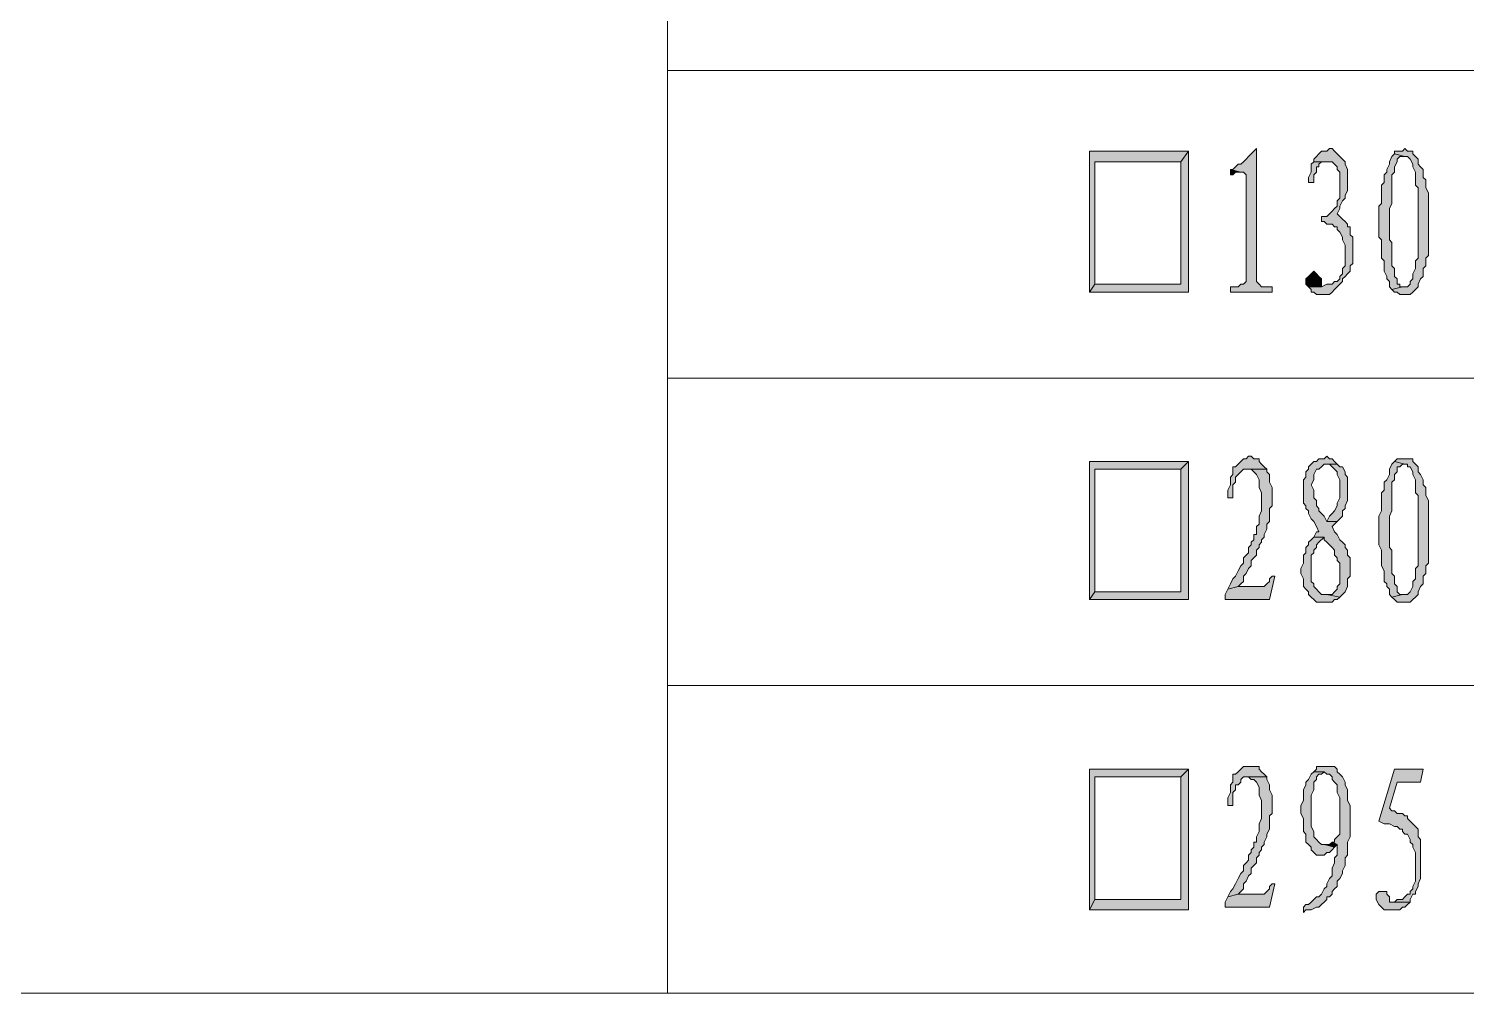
# Model space of a CAD drawing. Header units: millimetres. Extents: x 24 to 410, y 10 to 282.
# Drawn here: x 298.07 to 321.42, y 89.53 to 105.2 of the extents above; entities that cross this region are included whole.
import ezdxf

# ---------------------------------------------------------------- set-up
doc = ezdxf.new("R2010")
doc.units = ezdxf.units.MM

msp = doc.modelspace()

# ---------------------------------------------------------------- hatches: boundary and pattern name
h = msp.add_hatch(color=7)
h.dxf.hatch_style = 2
h.paths.add_polyline_path([(316.907333, 103.208667), (315.298667, 103.208667), (315.298667, 100.922667), (315.383333, 101.049667), (315.383333, 103.039333), (316.780333, 103.039333)])
h = msp.add_hatch(color=7)
h.dxf.hatch_style = 2
h.paths.add_polyline_path([(316.907333, 103.208667), (316.780333, 103.039333), (316.780333, 101.049667), (315.383333, 101.049667), (315.298667, 100.922667), (316.907333, 100.922667)])
h = msp.add_hatch(color=7)
h.dxf.hatch_style = 2
h.paths.add_polyline_path([(318.008, 103.251), (317.965667, 103.208667), (317.923333, 103.166333), (317.881, 103.124), (317.838667, 103.081667), (317.796333, 103.039333), (317.754, 102.997), (317.711667, 102.997), (317.669333, 102.954667), (317.627, 102.912333), (317.584667, 102.912333), (317.754, 102.87), (317.796333, 102.87), (317.838667, 102.827667), (317.838667, 101.092), (317.796333, 101.049667), (317.754, 101.049667), (317.711667, 101.007333), (317.584667, 101.007333), (317.584667, 100.922667), (318.262, 100.922667), (318.262, 101.007333), (318.092667, 101.007333), (318.050333, 101.049667), (318.008, 101.092)])
h = msp.add_hatch(color=7)
h.dxf.hatch_style = 2
h.paths.add_polyline_path([(319.193333, 103.251), (319.151, 103.208667), (319.066333, 103.208667), (319.024, 103.166333), (318.981667, 103.124), (318.939333, 103.081667), (318.939333, 103.039333), (319.151, 103.039333), (319.235667, 103.039333), (319.278, 102.997), (319.320333, 102.954667), (319.320333, 102.912333), (319.362667, 102.87), (319.362667, 102.446667), (319.320333, 102.404333), (319.320333, 102.319667), (319.278, 102.277333), (319.235667, 102.235), (319.193333, 102.192667), (319.151, 102.150333), (319.066333, 102.150333), (319.066333, 102.065667), (319.108667, 102.065667), (319.151, 102.023333), (319.235667, 102.023333), (319.278, 101.981), (319.320333, 101.981), (319.320333, 101.938667), (319.362667, 101.896333), (319.405, 101.811667), (319.405, 101.769333), (319.447333, 101.684667), (319.447333, 101.346), (319.405, 101.303667), (319.405, 101.219), (319.362667, 101.176667), (319.362667, 101.134333), (319.320333, 101.092), (319.278, 101.092), (319.235667, 101.049667), (319.151, 101.049667), (319.066333, 101.007333), (318.854667, 101.007333), (318.897, 100.965), (318.897, 100.922667), (318.939333, 100.922667), (318.981667, 100.880333), (319.193333, 100.880333), (319.235667, 100.922667), (319.278, 100.965), (319.320333, 101.007333), (319.362667, 101.049667), (319.405, 101.092), (319.405, 101.134333), (319.447333, 101.176667), (319.489667, 101.219), (319.532, 101.261333), (319.532, 101.346), (319.574333, 101.388333), (319.574333, 101.811667), (319.532, 101.854), (319.532, 101.981), (319.489667, 101.981), (319.489667, 102.023333), (319.447333, 102.065667), (319.405, 102.108), (319.362667, 102.150333), (319.320333, 102.192667), (319.362667, 102.277333), (319.362667, 102.319667), (319.405, 102.404333), (319.447333, 102.446667), (319.447333, 102.489), (319.489667, 102.573667), (319.489667, 102.912333), (319.447333, 102.997), (319.447333, 103.039333), (319.405, 103.081667), (319.362667, 103.124), (319.320333, 103.166333), (319.278, 103.208667), (319.235667, 103.251)])
h = msp.add_hatch(color=7)
h.dxf.hatch_style = 2
h.paths.add_polyline_path([(320.421, 103.251), (320.378667, 103.208667), (320.251667, 103.208667), (320.251667, 103.166333), (320.421, 103.124), (320.463333, 103.124), (320.505667, 103.081667), (320.548, 102.997), (320.548, 102.954667), (320.590333, 102.87), (320.590333, 102.658333), (320.632667, 102.616), (320.632667, 102.065667), (320.632667, 102.023333), (320.632667, 101.473), (320.590333, 101.430667), (320.590333, 101.303667), (320.548, 101.219), (320.548, 101.134333), (320.505667, 101.092), (320.505667, 101.049667), (320.463333, 101.007333), (320.378667, 101.007333), (320.209333, 100.965), (320.251667, 100.922667), (320.294, 100.922667), (320.336333, 100.880333), (320.505667, 100.880333), (320.548, 100.922667), (320.590333, 100.965), (320.632667, 101.007333), (320.632667, 101.049667), (320.675, 101.134333), (320.717333, 101.176667), (320.717333, 101.303667), (320.759667, 101.346), (320.759667, 101.473), (320.802, 101.515333), (320.802, 102.531333), (320.759667, 102.616), (320.759667, 102.743), (320.717333, 102.785333), (320.717333, 102.912333), (320.675, 102.954667), (320.632667, 102.997), (320.632667, 103.081667), (320.590333, 103.124), (320.548, 103.166333), (320.548, 103.208667), (320.505667, 103.208667), (320.463333, 103.208667)])
h = msp.add_hatch(color=7)
h.dxf.hatch_style = 2
h.paths.add_polyline_path([(318.939333, 103.039333), (318.897, 102.997), (318.897, 102.87), (318.854667, 102.785333), (318.854667, 102.700667), (318.939333, 102.700667), (318.939333, 102.827667), (318.981667, 102.87), (318.981667, 102.954667), (319.024, 102.954667), (319.024, 102.997), (319.066333, 103.039333), (319.151, 103.039333)])
h = msp.add_hatch(color=7)
h.dxf.hatch_style = 2
h.paths.add_polyline_path([(320.251667, 103.166333), (320.209333, 103.124), (320.167, 103.039333), (320.167, 102.997), (320.124667, 102.912333), (320.124667, 102.87), (320.082333, 102.827667), (320.082333, 102.700667), (320.04, 102.658333), (320.04, 102.362), (319.997667, 102.319667), (319.997667, 101.811667), (320.04, 101.769333), (320.04, 101.473), (320.082333, 101.430667), (320.082333, 101.261333), (320.124667, 101.176667), (320.124667, 101.134333), (320.167, 101.092), (320.167, 101.007333), (320.209333, 100.965), (320.378667, 101.007333), (320.336333, 101.007333), (320.336333, 101.049667), (320.294, 101.049667), (320.294, 101.134333), (320.251667, 101.176667), (320.251667, 101.303667), (320.209333, 101.346), (320.209333, 101.727), (320.167, 101.769333), (320.167, 102.277333), (320.209333, 102.362), (320.209333, 102.827667), (320.251667, 102.87), (320.251667, 102.954667), (320.294, 103.039333), (320.294, 103.081667), (320.336333, 103.124), (320.421, 103.124)])
h = msp.add_hatch(color=7)
h.dxf.hatch_style = 2
h.paths.add_polyline_path([(317.584667, 102.912333), (317.584667, 102.827667), (317.627, 102.827667), (317.669333, 102.87), (317.754, 102.87)])
h = msp.add_hatch(color=7)
h.dxf.hatch_style = 2
h.paths.add_polyline_path([(318.939333, 101.261333), (318.897, 101.219), (318.854667, 101.176667), (318.812333, 101.134333), (318.812333, 101.049667), (318.854667, 101.007333), (319.066333, 101.007333), (319.066333, 101.049667), (319.066333, 101.134333), (319.024, 101.176667), (318.981667, 101.219)])
h = msp.add_hatch(color=7)
h.dxf.hatch_style = 2
h.paths.add_polyline_path([(316.907333, 98.171), (315.298667, 98.171), (315.298667, 95.927333), (315.383333, 96.054333), (315.383333, 98.044), (316.780333, 98.044)])
h = msp.add_hatch(color=7)
h.dxf.hatch_style = 2
h.paths.add_polyline_path([(316.907333, 98.171), (316.780333, 98.044), (316.780333, 96.054333), (315.383333, 96.054333), (315.298667, 95.927333), (316.907333, 95.927333)])
h = msp.add_hatch(color=7)
h.dxf.hatch_style = 2
h.paths.add_polyline_path([(317.923333, 98.255667), (317.881, 98.255667), (317.838667, 98.213333), (317.796333, 98.213333), (317.754, 98.171), (317.711667, 98.128667), (317.669333, 98.086333), (317.627, 98.086333), (317.627, 98.044), (317.627, 97.959333), (317.584667, 97.917), (317.584667, 97.79), (317.542333, 97.705333), (317.542333, 97.578333), (317.627, 97.578333), (317.627, 97.79), (317.669333, 97.832333), (317.669333, 97.917), (317.711667, 97.959333), (317.754, 98.001667), (317.796333, 98.044), (317.881, 98.044), (318.177333, 98.044), (318.135, 98.086333), (318.092667, 98.128667), (318.050333, 98.171), (318.050333, 98.213333), (318.008, 98.213333), (317.965667, 98.213333)])
h = msp.add_hatch(color=7)
h.dxf.hatch_style = 2
h.paths.add_polyline_path([(319.151, 98.255667), (319.108667, 98.213333), (319.024, 98.213333), (318.981667, 98.171), (318.939333, 98.171), (318.897, 98.128667), (318.854667, 98.086333), (318.854667, 98.044), (318.812333, 98.001667), (318.812333, 97.917), (318.77, 97.874667), (318.77, 97.493667), (318.812333, 97.451333), (318.812333, 97.409), (318.854667, 97.366667), (318.854667, 97.324333), (318.897, 97.239667), (318.939333, 97.197333), (318.981667, 97.112667), (319.024, 97.028), (318.981667, 97.028), (318.939333, 96.943333), (319.108667, 96.943333), (319.108667, 96.901), (319.151, 96.858667), (319.193333, 96.816333), (319.235667, 96.774), (319.278, 96.731667), (319.278, 96.647), (319.320333, 96.604667), (319.320333, 96.562333), (319.362667, 96.52), (319.362667, 96.181333), (319.320333, 96.139), (319.320333, 96.096667), (319.278, 96.054333), (319.235667, 96.012), (319.151, 96.012), (319.362667, 95.969667), (319.405, 96.012), (319.447333, 96.054333), (319.489667, 96.139), (319.489667, 96.266), (319.532, 96.308333), (319.532, 96.604667), (319.489667, 96.647), (319.489667, 96.731667), (319.447333, 96.774), (319.447333, 96.816333), (319.405, 96.858667), (319.362667, 96.901), (319.320333, 96.985667), (319.278, 97.028), (319.235667, 97.112667), (319.278, 97.155), (319.320333, 97.197333), (319.151, 97.197333), (319.108667, 97.282), (319.066333, 97.324333), (319.024, 97.366667), (319.024, 97.409), (318.981667, 97.451333), (318.981667, 97.536), (318.939333, 97.578333), (318.939333, 97.705333), (318.897, 97.79), (318.939333, 97.874667), (318.939333, 97.959333), (318.981667, 98.044), (319.024, 98.044), (319.066333, 98.086333), (319.108667, 98.128667), (319.320333, 98.128667), (319.278, 98.171), (319.235667, 98.213333), (319.193333, 98.213333)])
h = msp.add_hatch(color=7)
h.dxf.hatch_style = 2
h.paths.add_polyline_path([(319.320333, 98.128667), (319.151, 98.128667), (319.193333, 98.128667), (319.235667, 98.086333), (319.278, 98.044), (319.320333, 98.001667), (319.320333, 97.959333), (319.362667, 97.874667), (319.362667, 97.578333), (319.320333, 97.493667), (319.320333, 97.451333), (319.278, 97.366667), (319.235667, 97.324333), (319.193333, 97.282), (319.151, 97.197333), (319.320333, 97.197333), (319.362667, 97.239667), (319.405, 97.282), (319.405, 97.366667), (319.447333, 97.409), (319.447333, 97.451333), (319.489667, 97.536), (319.489667, 97.917), (319.447333, 97.959333), (319.447333, 98.001667), (319.405, 98.086333), (319.362667, 98.086333)])
h = msp.add_hatch(color=7)
h.dxf.hatch_style = 2
h.paths.add_polyline_path([(320.251667, 98.171), (320.209333, 98.128667), (320.167, 98.044), (320.167, 97.959333), (320.124667, 97.874667), (320.082333, 97.832333), (320.082333, 97.705333), (320.04, 97.663), (320.04, 97.366667), (319.997667, 97.282), (319.997667, 96.816333), (320.04, 96.731667), (320.04, 96.477667), (320.082333, 96.393), (320.082333, 96.223667), (320.124667, 96.181333), (320.124667, 96.139), (320.167, 96.096667), (320.167, 96.012), (320.209333, 95.969667), (320.378667, 96.012), (320.336333, 96.012), (320.294, 96.054333), (320.294, 96.139), (320.251667, 96.181333), (320.251667, 96.308333), (320.209333, 96.350667), (320.209333, 96.731667), (320.167, 96.774), (320.167, 97.282), (320.209333, 97.366667), (320.209333, 97.832333), (320.251667, 97.874667), (320.251667, 97.959333), (320.294, 98.001667), (320.294, 98.086333), (320.336333, 98.086333), (320.378667, 98.128667), (320.421, 98.128667)])
h = msp.add_hatch(color=7)
h.dxf.hatch_style = 2
h.paths.add_polyline_path([(320.421, 98.213333), (320.294, 98.213333), (320.251667, 98.171), (320.421, 98.128667), (320.463333, 98.128667), (320.463333, 98.086333), (320.505667, 98.086333), (320.548, 98.001667), (320.548, 97.959333), (320.590333, 97.874667), (320.590333, 97.663), (320.632667, 97.620667), (320.632667, 97.070333), (320.632667, 97.028), (320.632667, 96.477667), (320.590333, 96.435333), (320.590333, 96.266), (320.548, 96.223667), (320.548, 96.139), (320.505667, 96.054333), (320.463333, 96.012), (320.378667, 96.012), (320.209333, 95.969667), (320.251667, 95.927333), (320.294, 95.885), (320.505667, 95.885), (320.548, 95.927333), (320.590333, 95.969667), (320.632667, 96.012), (320.632667, 96.054333), (320.675, 96.139), (320.717333, 96.181333), (320.717333, 96.308333), (320.759667, 96.350667), (320.759667, 96.477667), (320.802, 96.52), (320.802, 97.536), (320.759667, 97.620667), (320.759667, 97.747667), (320.717333, 97.79), (320.717333, 97.874667), (320.675, 97.959333), (320.632667, 98.001667), (320.632667, 98.086333), (320.590333, 98.128667), (320.548, 98.171), (320.548, 98.213333), (320.505667, 98.213333)])
h = msp.add_hatch(color=7)
h.dxf.hatch_style = 2
h.paths.add_polyline_path([(318.177333, 98.044), (317.881, 98.044), (317.923333, 98.044), (317.965667, 98.001667), (318.008, 97.959333), (318.050333, 97.874667), (318.050333, 97.747667), (318.092667, 97.663), (318.092667, 97.366667), (318.050333, 97.282), (318.050333, 97.155), (318.008, 97.112667), (318.008, 96.985667), (317.965667, 96.985667), (317.965667, 96.901), (317.923333, 96.858667), (317.923333, 96.816333), (317.881, 96.774), (317.881, 96.689333), (317.838667, 96.647), (317.796333, 96.604667), (317.796333, 96.52), (317.754, 96.477667), (317.711667, 96.393), (317.669333, 96.308333), (317.627, 96.266), (317.584667, 96.181333), (317.542333, 96.096667), (317.711667, 96.139), (317.754, 96.181333), (317.796333, 96.223667), (317.796333, 96.308333), (317.838667, 96.350667), (317.881, 96.435333), (317.923333, 96.477667), (317.923333, 96.562333), (317.965667, 96.604667), (318.008, 96.647), (318.008, 96.731667), (318.050333, 96.774), (318.050333, 96.816333), (318.092667, 96.858667), (318.092667, 96.901), (318.135, 96.943333), (318.135, 96.985667), (318.177333, 97.070333), (318.177333, 97.155), (318.219667, 97.197333), (318.219667, 97.409), (318.262, 97.451333), (318.262, 97.747667), (318.219667, 97.832333), (318.219667, 97.959333), (318.177333, 98.001667)])
h = msp.add_hatch(color=7)
h.dxf.hatch_style = 2
h.paths.add_polyline_path([(318.939333, 96.943333), (318.897, 96.901), (318.854667, 96.858667), (318.854667, 96.816333), (318.812333, 96.774), (318.812333, 96.689333), (318.77, 96.647), (318.77, 96.52), (318.727667, 96.435333), (318.727667, 96.350667), (318.77, 96.266), (318.77, 96.139), (318.812333, 96.096667), (318.854667, 96.054333), (318.854667, 96.012), (318.897, 95.969667), (318.939333, 95.927333), (318.981667, 95.885), (319.151, 95.885), (319.193333, 95.885), (319.235667, 95.885), (319.278, 95.927333), (319.320333, 95.927333), (319.362667, 95.969667), (319.151, 96.012), (319.066333, 96.012), (319.024, 96.054333), (318.981667, 96.096667), (318.939333, 96.139), (318.939333, 96.181333), (318.897, 96.223667), (318.897, 96.647), (318.939333, 96.689333), (318.939333, 96.731667), (318.981667, 96.774), (318.981667, 96.816333), (319.024, 96.858667), (319.108667, 96.943333)])
h = msp.add_hatch(color=7)
h.dxf.hatch_style = 2
h.paths.add_polyline_path([(318.304333, 96.308333), (318.262, 96.308333), (318.219667, 96.266), (318.219667, 96.223667), (318.177333, 96.181333), (318.135, 96.139), (317.711667, 96.139), (317.542333, 96.096667), (317.5, 96.012), (317.5, 95.927333), (318.219667, 95.927333)])
h = msp.add_hatch(color=7)
h.dxf.hatch_style = 2
h.paths.add_polyline_path([(316.907333, 93.175667), (315.298667, 93.175667), (315.298667, 90.889667), (315.383333, 91.059), (315.383333, 93.048667), (316.780333, 93.048667)])
h = msp.add_hatch(color=7)
h.dxf.hatch_style = 2
h.paths.add_polyline_path([(316.907333, 93.175667), (316.780333, 93.048667), (316.780333, 91.059), (315.383333, 91.059), (315.298667, 90.889667), (316.907333, 90.889667)])
h = msp.add_hatch(color=7)
h.dxf.hatch_style = 2
h.paths.add_polyline_path([(317.923333, 93.218), (317.796333, 93.218), (317.754, 93.175667), (317.711667, 93.133333), (317.669333, 93.091), (317.627, 93.091), (317.627, 93.048667), (317.627, 92.964), (317.584667, 92.921667), (317.584667, 92.794667), (317.542333, 92.71), (317.542333, 92.583), (317.627, 92.583), (317.627, 92.794667), (317.669333, 92.837), (317.669333, 92.921667), (317.711667, 92.921667), (317.754, 92.964), (317.754, 93.006333), (317.796333, 93.048667), (317.881, 93.048667), (318.177333, 93.048667), (318.135, 93.091), (318.092667, 93.133333), (318.050333, 93.175667), (318.050333, 93.218), (318.008, 93.218)])
h = msp.add_hatch(color=7)
h.dxf.hatch_style = 2
h.paths.add_polyline_path([(319.151, 93.218), (318.981667, 93.218), (318.981667, 93.175667), (318.939333, 93.133333), (319.108667, 93.133333), (319.151, 93.091), (319.193333, 93.091), (319.235667, 93.048667), (319.235667, 93.006333), (319.278, 92.964), (319.320333, 92.921667), (319.320333, 92.794667), (319.362667, 92.71), (319.362667, 92.159667), (319.362667, 92.117333), (319.320333, 92.075), (319.278, 92.032667), (319.278, 91.990333), (319.235667, 91.990333), (319.320333, 91.948), (319.320333, 91.778667), (319.278, 91.736333), (319.278, 91.651667), (319.235667, 91.567), (319.235667, 91.44), (319.193333, 91.397667), (319.151, 91.313), (319.151, 91.270667), (319.108667, 91.228333), (319.066333, 91.143667), (319.024, 91.101333), (318.981667, 91.101333), (318.939333, 91.059), (318.897, 91.016667), (318.854667, 90.974333), (318.812333, 90.974333), (318.77, 90.932), (318.77, 90.847333), (318.812333, 90.889667), (318.897, 90.889667), (318.981667, 90.932), (319.024, 90.932), (319.066333, 90.974333), (319.108667, 91.016667), (319.151, 91.059), (319.151, 91.101333), (319.193333, 91.101333), (319.235667, 91.143667), (319.235667, 91.186), (319.278, 91.228333), (319.320333, 91.270667), (319.320333, 91.355333), (319.362667, 91.397667), (319.405, 91.482333), (319.405, 91.524667), (319.447333, 91.609333), (319.447333, 91.736333), (319.489667, 91.778667), (319.489667, 91.990333), (319.532, 92.075), (319.532, 92.583), (319.489667, 92.667667), (319.489667, 92.837), (319.447333, 92.921667), (319.447333, 92.964), (319.405, 93.048667), (319.362667, 93.091), (319.320333, 93.133333), (319.320333, 93.175667), (319.278, 93.218)])
h = msp.add_hatch(color=7)
h.dxf.hatch_style = 2
h.paths.add_polyline_path([(320.717333, 93.175667), (320.251667, 93.175667), (319.997667, 92.329), (320.082333, 92.286667), (320.167, 92.286667), (320.251667, 92.244333), (320.294, 92.244333), (320.336333, 92.202), (320.378667, 92.202), (320.378667, 92.159667), (320.421, 92.117333), (320.463333, 92.117333), (320.505667, 92.032667), (320.505667, 91.990333), (320.548, 91.948), (320.548, 91.905667), (320.590333, 91.821), (320.590333, 91.355333), (320.548, 91.270667), (320.548, 91.228333), (320.505667, 91.186), (320.505667, 91.143667), (320.463333, 91.143667), (320.421, 91.101333), (320.378667, 91.059), (320.294, 91.059), (320.251667, 91.016667), (320.167, 91.016667), (320.505667, 91.016667), (320.505667, 91.059), (320.548, 91.143667), (320.590333, 91.143667), (320.590333, 91.186), (320.632667, 91.270667), (320.632667, 91.313), (320.675, 91.397667), (320.675, 92.032667), (320.632667, 92.075), (320.632667, 92.202), (320.590333, 92.244333), (320.548, 92.286667), (320.505667, 92.329), (320.463333, 92.371333), (320.463333, 92.413667), (320.421, 92.413667), (320.378667, 92.456), (320.294, 92.456), (320.251667, 92.498333), (320.209333, 92.498333), (320.167, 92.540667), (320.294, 92.964), (320.675, 92.964)])
h = msp.add_hatch(color=7)
h.dxf.hatch_style = 2
h.paths.add_polyline_path([(318.177333, 93.048667), (317.881, 93.048667), (317.923333, 93.006333), (317.965667, 93.006333), (318.008, 92.964), (318.050333, 92.879333), (318.050333, 92.752333), (318.092667, 92.667667), (318.092667, 92.371333), (318.050333, 92.286667), (318.050333, 92.159667), (318.008, 92.075), (318.008, 91.990333), (317.965667, 91.990333), (317.965667, 91.905667), (317.923333, 91.863333), (317.923333, 91.821), (317.881, 91.778667), (317.881, 91.694), (317.838667, 91.651667), (317.796333, 91.609333), (317.796333, 91.524667), (317.754, 91.482333), (317.711667, 91.397667), (317.669333, 91.313), (317.627, 91.228333), (317.584667, 91.186), (317.542333, 91.101333), (317.711667, 91.143667), (317.754, 91.186), (317.796333, 91.228333), (317.796333, 91.313), (317.838667, 91.355333), (317.881, 91.44), (317.923333, 91.482333), (317.923333, 91.567), (317.965667, 91.609333), (318.008, 91.651667), (318.008, 91.736333), (318.050333, 91.778667), (318.050333, 91.821), (318.092667, 91.863333), (318.092667, 91.905667), (318.135, 91.948), (318.135, 91.990333), (318.177333, 92.075), (318.177333, 92.117333), (318.219667, 92.202), (318.219667, 92.413667), (318.262, 92.456), (318.262, 92.752333), (318.219667, 92.837), (318.219667, 92.921667), (318.177333, 93.006333)])
h = msp.add_hatch(color=7)
h.dxf.hatch_style = 2
h.paths.add_polyline_path([(318.939333, 93.133333), (318.897, 93.091), (318.854667, 93.006333), (318.812333, 92.964), (318.812333, 92.921667), (318.77, 92.837), (318.77, 92.667667), (318.727667, 92.583), (318.727667, 92.456), (318.77, 92.371333), (318.77, 92.159667), (318.812333, 92.117333), (318.812333, 91.990333), (318.854667, 91.948), (318.897, 91.905667), (318.897, 91.863333), (318.939333, 91.821), (318.981667, 91.778667), (319.066333, 91.778667), (319.108667, 91.778667), (319.151, 91.821), (319.193333, 91.821), (319.235667, 91.863333), (319.278, 91.905667), (319.108667, 91.948), (319.066333, 91.948), (319.024, 91.990333), (318.981667, 92.032667), (318.939333, 92.075), (318.939333, 92.159667), (318.897, 92.244333), (318.897, 92.752333), (318.939333, 92.837), (318.939333, 92.964), (318.981667, 93.006333), (318.981667, 93.048667), (319.024, 93.091), (319.066333, 93.091), (319.108667, 93.133333)])
h = msp.add_hatch(color=7)
h.dxf.hatch_style = 2
h.paths.add_polyline_path([(319.235667, 91.990333), (319.193333, 91.948), (319.108667, 91.948), (319.278, 91.905667), (319.320333, 91.948)])
h = msp.add_hatch(color=7)
h.dxf.hatch_style = 2
h.paths.add_polyline_path([(318.304333, 91.313), (318.262, 91.313), (318.219667, 91.270667), (318.219667, 91.228333), (318.177333, 91.186), (318.135, 91.143667), (317.711667, 91.143667), (317.542333, 91.101333), (317.5, 91.016667), (317.5, 90.932), (318.219667, 90.932)])
h = msp.add_hatch(color=7)
h.dxf.hatch_style = 2
h.paths.add_polyline_path([(320.04, 91.186), (319.997667, 91.186), (319.955333, 91.143667), (319.955333, 91.059), (319.997667, 90.974333), (320.04, 90.932), (320.082333, 90.889667), (320.336333, 90.889667), (320.378667, 90.932), (320.421, 90.932), (320.463333, 90.974333), (320.505667, 91.016667), (320.167, 91.016667), (320.167, 91.101333), (320.124667, 91.143667), (320.124667, 91.186)])

# ---------------------------------------------------------------- linework, layer by layer
at = {"color": 7, "lineweight": 0}
for points in [[(308.440667, 134.535333), (308.440667, 89.535)], [(308.440667, 104.521), (395.435667, 104.521)], [(308.440667, 99.525667), (395.435667, 99.525667)], [(308.440667, 94.530333), (395.435667, 94.530333)], [(284.437667, 89.535), (395.435667, 89.535)]]:
    msp.add_lwpolyline(points, dxfattribs=at)
for points in [[(316.907333, 103.208667), (315.298667, 103.208667), (315.298667, 100.922667), (315.383333, 101.049667), (315.383333, 103.039333), (316.780333, 103.039333)], [(316.907333, 103.208667), (316.780333, 103.039333), (316.780333, 101.049667), (315.383333, 101.049667), (315.298667, 100.922667), (316.907333, 100.922667)], [(318.008, 103.251), (317.965667, 103.208667), (317.923333, 103.166333), (317.881, 103.124), (317.838667, 103.081667), (317.796333, 103.039333), (317.754, 102.997), (317.711667, 102.997), (317.669333, 102.954667), (317.627, 102.912333), (317.584667, 102.912333), (317.754, 102.87), (317.796333, 102.87), (317.838667, 102.827667), (317.838667, 101.092), (317.796333, 101.049667), (317.754, 101.049667), (317.711667, 101.007333), (317.584667, 101.007333), (317.584667, 100.922667), (318.262, 100.922667), (318.262, 101.007333), (318.092667, 101.007333), (318.050333, 101.049667), (318.008, 101.092)], [(319.193333, 103.251), (319.151, 103.208667), (319.066333, 103.208667), (319.024, 103.166333), (318.981667, 103.124), (318.939333, 103.081667), (318.939333, 103.039333), (319.151, 103.039333), (319.235667, 103.039333), (319.278, 102.997), (319.320333, 102.954667), (319.320333, 102.912333), (319.362667, 102.87), (319.362667, 102.446667), (319.320333, 102.404333), (319.320333, 102.319667), (319.278, 102.277333), (319.235667, 102.235), (319.193333, 102.192667), (319.151, 102.150333), (319.066333, 102.150333), (319.066333, 102.065667), (319.108667, 102.065667), (319.151, 102.023333), (319.235667, 102.023333), (319.278, 101.981), (319.320333, 101.981), (319.320333, 101.938667), (319.362667, 101.896333), (319.405, 101.811667), (319.405, 101.769333), (319.447333, 101.684667), (319.447333, 101.346), (319.405, 101.303667), (319.405, 101.219), (319.362667, 101.176667), (319.362667, 101.134333), (319.320333, 101.092), (319.278, 101.092), (319.235667, 101.049667), (319.151, 101.049667), (319.066333, 101.007333), (318.854667, 101.007333), (318.897, 100.965), (318.897, 100.922667), (318.939333, 100.922667), (318.981667, 100.880333), (319.193333, 100.880333), (319.235667, 100.922667), (319.278, 100.965), (319.320333, 101.007333), (319.362667, 101.049667), (319.405, 101.092), (319.405, 101.134333), (319.447333, 101.176667), (319.489667, 101.219), (319.532, 101.261333), (319.532, 101.346), (319.574333, 101.388333), (319.574333, 101.811667), (319.532, 101.854), (319.532, 101.981), (319.489667, 101.981), (319.489667, 102.023333), (319.447333, 102.065667), (319.405, 102.108), (319.362667, 102.150333), (319.320333, 102.192667), (319.362667, 102.277333), (319.362667, 102.319667), (319.405, 102.404333), (319.447333, 102.446667), (319.447333, 102.489), (319.489667, 102.573667), (319.489667, 102.912333), (319.447333, 102.997), (319.447333, 103.039333), (319.405, 103.081667), (319.362667, 103.124), (319.320333, 103.166333), (319.278, 103.208667), (319.235667, 103.251)], [(320.421, 103.251), (320.378667, 103.208667), (320.251667, 103.208667), (320.251667, 103.166333), (320.421, 103.124), (320.463333, 103.124), (320.505667, 103.081667), (320.548, 102.997), (320.548, 102.954667), (320.590333, 102.87), (320.590333, 102.658333), (320.632667, 102.616), (320.632667, 102.065667), (320.632667, 102.023333), (320.632667, 101.473), (320.590333, 101.430667), (320.590333, 101.303667), (320.548, 101.219), (320.548, 101.134333), (320.505667, 101.092), (320.505667, 101.049667), (320.463333, 101.007333), (320.378667, 101.007333), (320.209333, 100.965), (320.251667, 100.922667), (320.294, 100.922667), (320.336333, 100.880333), (320.505667, 100.880333), (320.548, 100.922667), (320.590333, 100.965), (320.632667, 101.007333), (320.632667, 101.049667), (320.675, 101.134333), (320.717333, 101.176667), (320.717333, 101.303667), (320.759667, 101.346), (320.759667, 101.473), (320.802, 101.515333), (320.802, 102.531333), (320.759667, 102.616), (320.759667, 102.743), (320.717333, 102.785333), (320.717333, 102.912333), (320.675, 102.954667), (320.632667, 102.997), (320.632667, 103.081667), (320.590333, 103.124), (320.548, 103.166333), (320.548, 103.208667), (320.505667, 103.208667), (320.463333, 103.208667)], [(318.939333, 103.039333), (318.897, 102.997), (318.897, 102.87), (318.854667, 102.785333), (318.854667, 102.700667), (318.939333, 102.700667), (318.939333, 102.827667), (318.981667, 102.87), (318.981667, 102.954667), (319.024, 102.954667), (319.024, 102.997), (319.066333, 103.039333), (319.151, 103.039333)], [(320.251667, 103.166333), (320.209333, 103.124), (320.167, 103.039333), (320.167, 102.997), (320.124667, 102.912333), (320.124667, 102.87), (320.082333, 102.827667), (320.082333, 102.700667), (320.04, 102.658333), (320.04, 102.362), (319.997667, 102.319667), (319.997667, 101.811667), (320.04, 101.769333), (320.04, 101.473), (320.082333, 101.430667), (320.082333, 101.261333), (320.124667, 101.176667), (320.124667, 101.134333), (320.167, 101.092), (320.167, 101.007333), (320.209333, 100.965), (320.378667, 101.007333), (320.336333, 101.007333), (320.336333, 101.049667), (320.294, 101.049667), (320.294, 101.134333), (320.251667, 101.176667), (320.251667, 101.303667), (320.209333, 101.346), (320.209333, 101.727), (320.167, 101.769333), (320.167, 102.277333), (320.209333, 102.362), (320.209333, 102.827667), (320.251667, 102.87), (320.251667, 102.954667), (320.294, 103.039333), (320.294, 103.081667), (320.336333, 103.124), (320.421, 103.124)], [(317.584667, 102.912333), (317.584667, 102.827667), (317.627, 102.827667), (317.669333, 102.87), (317.754, 102.87)], [(318.939333, 101.261333), (318.897, 101.219), (318.854667, 101.176667), (318.812333, 101.134333), (318.812333, 101.049667), (318.854667, 101.007333), (319.066333, 101.007333), (319.066333, 101.049667), (319.066333, 101.134333), (319.024, 101.176667), (318.981667, 101.219)], [(316.907333, 98.171), (315.298667, 98.171), (315.298667, 95.927333), (315.383333, 96.054333), (315.383333, 98.044), (316.780333, 98.044)], [(316.907333, 98.171), (316.780333, 98.044), (316.780333, 96.054333), (315.383333, 96.054333), (315.298667, 95.927333), (316.907333, 95.927333)], [(317.923333, 98.255667), (317.881, 98.255667), (317.838667, 98.213333), (317.796333, 98.213333), (317.754, 98.171), (317.711667, 98.128667), (317.669333, 98.086333), (317.627, 98.086333), (317.627, 98.044), (317.627, 97.959333), (317.584667, 97.917), (317.584667, 97.79), (317.542333, 97.705333), (317.542333, 97.578333), (317.627, 97.578333), (317.627, 97.79), (317.669333, 97.832333), (317.669333, 97.917), (317.711667, 97.959333), (317.754, 98.001667), (317.796333, 98.044), (317.881, 98.044), (318.177333, 98.044), (318.135, 98.086333), (318.092667, 98.128667), (318.050333, 98.171), (318.050333, 98.213333), (318.008, 98.213333), (317.965667, 98.213333)], [(319.151, 98.255667), (319.108667, 98.213333), (319.024, 98.213333), (318.981667, 98.171), (318.939333, 98.171), (318.897, 98.128667), (318.854667, 98.086333), (318.854667, 98.044), (318.812333, 98.001667), (318.812333, 97.917), (318.77, 97.874667), (318.77, 97.493667), (318.812333, 97.451333), (318.812333, 97.409), (318.854667, 97.366667), (318.854667, 97.324333), (318.897, 97.239667), (318.939333, 97.197333), (318.981667, 97.112667), (319.024, 97.028), (318.981667, 97.028), (318.939333, 96.943333), (319.108667, 96.943333), (319.108667, 96.901), (319.151, 96.858667), (319.193333, 96.816333), (319.235667, 96.774), (319.278, 96.731667), (319.278, 96.647), (319.320333, 96.604667), (319.320333, 96.562333), (319.362667, 96.52), (319.362667, 96.181333), (319.320333, 96.139), (319.320333, 96.096667), (319.278, 96.054333), (319.235667, 96.012), (319.151, 96.012), (319.362667, 95.969667), (319.405, 96.012), (319.447333, 96.054333), (319.489667, 96.139), (319.489667, 96.266), (319.532, 96.308333), (319.532, 96.604667), (319.489667, 96.647), (319.489667, 96.731667), (319.447333, 96.774), (319.447333, 96.816333), (319.405, 96.858667), (319.362667, 96.901), (319.320333, 96.985667), (319.278, 97.028), (319.235667, 97.112667), (319.278, 97.155), (319.320333, 97.197333), (319.151, 97.197333), (319.108667, 97.282), (319.066333, 97.324333), (319.024, 97.366667), (319.024, 97.409), (318.981667, 97.451333), (318.981667, 97.536), (318.939333, 97.578333), (318.939333, 97.705333), (318.897, 97.79), (318.939333, 97.874667), (318.939333, 97.959333), (318.981667, 98.044), (319.024, 98.044), (319.066333, 98.086333), (319.108667, 98.128667), (319.320333, 98.128667), (319.278, 98.171), (319.235667, 98.213333), (319.193333, 98.213333)], [(319.320333, 98.128667), (319.151, 98.128667), (319.193333, 98.128667), (319.235667, 98.086333), (319.278, 98.044), (319.320333, 98.001667), (319.320333, 97.959333), (319.362667, 97.874667), (319.362667, 97.578333), (319.320333, 97.493667), (319.320333, 97.451333), (319.278, 97.366667), (319.235667, 97.324333), (319.193333, 97.282), (319.151, 97.197333), (319.320333, 97.197333), (319.362667, 97.239667), (319.405, 97.282), (319.405, 97.366667), (319.447333, 97.409), (319.447333, 97.451333), (319.489667, 97.536), (319.489667, 97.917), (319.447333, 97.959333), (319.447333, 98.001667), (319.405, 98.086333), (319.362667, 98.086333)], [(320.251667, 98.171), (320.209333, 98.128667), (320.167, 98.044), (320.167, 97.959333), (320.124667, 97.874667), (320.082333, 97.832333), (320.082333, 97.705333), (320.04, 97.663), (320.04, 97.366667), (319.997667, 97.282), (319.997667, 96.816333), (320.04, 96.731667), (320.04, 96.477667), (320.082333, 96.393), (320.082333, 96.223667), (320.124667, 96.181333), (320.124667, 96.139), (320.167, 96.096667), (320.167, 96.012), (320.209333, 95.969667), (320.378667, 96.012), (320.336333, 96.012), (320.294, 96.054333), (320.294, 96.139), (320.251667, 96.181333), (320.251667, 96.308333), (320.209333, 96.350667), (320.209333, 96.731667), (320.167, 96.774), (320.167, 97.282), (320.209333, 97.366667), (320.209333, 97.832333), (320.251667, 97.874667), (320.251667, 97.959333), (320.294, 98.001667), (320.294, 98.086333), (320.336333, 98.086333), (320.378667, 98.128667), (320.421, 98.128667)], [(320.421, 98.213333), (320.294, 98.213333), (320.251667, 98.171), (320.421, 98.128667), (320.463333, 98.128667), (320.463333, 98.086333), (320.505667, 98.086333), (320.548, 98.001667), (320.548, 97.959333), (320.590333, 97.874667), (320.590333, 97.663), (320.632667, 97.620667), (320.632667, 97.070333), (320.632667, 97.028), (320.632667, 96.477667), (320.590333, 96.435333), (320.590333, 96.266), (320.548, 96.223667), (320.548, 96.139), (320.505667, 96.054333), (320.463333, 96.012), (320.378667, 96.012), (320.209333, 95.969667), (320.251667, 95.927333), (320.294, 95.885), (320.505667, 95.885), (320.548, 95.927333), (320.590333, 95.969667), (320.632667, 96.012), (320.632667, 96.054333), (320.675, 96.139), (320.717333, 96.181333), (320.717333, 96.308333), (320.759667, 96.350667), (320.759667, 96.477667), (320.802, 96.52), (320.802, 97.536), (320.759667, 97.620667), (320.759667, 97.747667), (320.717333, 97.79), (320.717333, 97.874667), (320.675, 97.959333), (320.632667, 98.001667), (320.632667, 98.086333), (320.590333, 98.128667), (320.548, 98.171), (320.548, 98.213333), (320.505667, 98.213333)], [(318.177333, 98.044), (317.881, 98.044), (317.923333, 98.044), (317.965667, 98.001667), (318.008, 97.959333), (318.050333, 97.874667), (318.050333, 97.747667), (318.092667, 97.663), (318.092667, 97.366667), (318.050333, 97.282), (318.050333, 97.155), (318.008, 97.112667), (318.008, 96.985667), (317.965667, 96.985667), (317.965667, 96.901), (317.923333, 96.858667), (317.923333, 96.816333), (317.881, 96.774), (317.881, 96.689333), (317.838667, 96.647), (317.796333, 96.604667), (317.796333, 96.52), (317.754, 96.477667), (317.711667, 96.393), (317.669333, 96.308333), (317.627, 96.266), (317.584667, 96.181333), (317.542333, 96.096667), (317.711667, 96.139), (317.754, 96.181333), (317.796333, 96.223667), (317.796333, 96.308333), (317.838667, 96.350667), (317.881, 96.435333), (317.923333, 96.477667), (317.923333, 96.562333), (317.965667, 96.604667), (318.008, 96.647), (318.008, 96.731667), (318.050333, 96.774), (318.050333, 96.816333), (318.092667, 96.858667), (318.092667, 96.901), (318.135, 96.943333), (318.135, 96.985667), (318.177333, 97.070333), (318.177333, 97.155), (318.219667, 97.197333), (318.219667, 97.409), (318.262, 97.451333), (318.262, 97.747667), (318.219667, 97.832333), (318.219667, 97.959333), (318.177333, 98.001667)], [(318.939333, 96.943333), (318.897, 96.901), (318.854667, 96.858667), (318.854667, 96.816333), (318.812333, 96.774), (318.812333, 96.689333), (318.77, 96.647), (318.77, 96.52), (318.727667, 96.435333), (318.727667, 96.350667), (318.77, 96.266), (318.77, 96.139), (318.812333, 96.096667), (318.854667, 96.054333), (318.854667, 96.012), (318.897, 95.969667), (318.939333, 95.927333), (318.981667, 95.885), (319.151, 95.885), (319.193333, 95.885), (319.235667, 95.885), (319.278, 95.927333), (319.320333, 95.927333), (319.362667, 95.969667), (319.151, 96.012), (319.066333, 96.012), (319.024, 96.054333), (318.981667, 96.096667), (318.939333, 96.139), (318.939333, 96.181333), (318.897, 96.223667), (318.897, 96.647), (318.939333, 96.689333), (318.939333, 96.731667), (318.981667, 96.774), (318.981667, 96.816333), (319.024, 96.858667), (319.108667, 96.943333)], [(318.304333, 96.308333), (318.262, 96.308333), (318.219667, 96.266), (318.219667, 96.223667), (318.177333, 96.181333), (318.135, 96.139), (317.711667, 96.139), (317.542333, 96.096667), (317.5, 96.012), (317.5, 95.927333), (318.219667, 95.927333)], [(316.907333, 93.175667), (315.298667, 93.175667), (315.298667, 90.889667), (315.383333, 91.059), (315.383333, 93.048667), (316.780333, 93.048667)], [(316.907333, 93.175667), (316.780333, 93.048667), (316.780333, 91.059), (315.383333, 91.059), (315.298667, 90.889667), (316.907333, 90.889667)], [(317.923333, 93.218), (317.796333, 93.218), (317.754, 93.175667), (317.711667, 93.133333), (317.669333, 93.091), (317.627, 93.091), (317.627, 93.048667), (317.627, 92.964), (317.584667, 92.921667), (317.584667, 92.794667), (317.542333, 92.71), (317.542333, 92.583), (317.627, 92.583), (317.627, 92.794667), (317.669333, 92.837), (317.669333, 92.921667), (317.711667, 92.921667), (317.754, 92.964), (317.754, 93.006333), (317.796333, 93.048667), (317.881, 93.048667), (318.177333, 93.048667), (318.135, 93.091), (318.092667, 93.133333), (318.050333, 93.175667), (318.050333, 93.218), (318.008, 93.218)], [(319.151, 93.218), (318.981667, 93.218), (318.981667, 93.175667), (318.939333, 93.133333), (319.108667, 93.133333), (319.151, 93.091), (319.193333, 93.091), (319.235667, 93.048667), (319.235667, 93.006333), (319.278, 92.964), (319.320333, 92.921667), (319.320333, 92.794667), (319.362667, 92.71), (319.362667, 92.159667), (319.362667, 92.117333), (319.320333, 92.075), (319.278, 92.032667), (319.278, 91.990333), (319.235667, 91.990333), (319.320333, 91.948), (319.320333, 91.778667), (319.278, 91.736333), (319.278, 91.651667), (319.235667, 91.567), (319.235667, 91.44), (319.193333, 91.397667), (319.151, 91.313), (319.151, 91.270667), (319.108667, 91.228333), (319.066333, 91.143667), (319.024, 91.101333), (318.981667, 91.101333), (318.939333, 91.059), (318.897, 91.016667), (318.854667, 90.974333), (318.812333, 90.974333), (318.77, 90.932), (318.77, 90.847333), (318.812333, 90.889667), (318.897, 90.889667), (318.981667, 90.932), (319.024, 90.932), (319.066333, 90.974333), (319.108667, 91.016667), (319.151, 91.059), (319.151, 91.101333), (319.193333, 91.101333), (319.235667, 91.143667), (319.235667, 91.186), (319.278, 91.228333), (319.320333, 91.270667), (319.320333, 91.355333), (319.362667, 91.397667), (319.405, 91.482333), (319.405, 91.524667), (319.447333, 91.609333), (319.447333, 91.736333), (319.489667, 91.778667), (319.489667, 91.990333), (319.532, 92.075), (319.532, 92.583), (319.489667, 92.667667), (319.489667, 92.837), (319.447333, 92.921667), (319.447333, 92.964), (319.405, 93.048667), (319.362667, 93.091), (319.320333, 93.133333), (319.320333, 93.175667), (319.278, 93.218)], [(320.717333, 93.175667), (320.251667, 93.175667), (319.997667, 92.329), (320.082333, 92.286667), (320.167, 92.286667), (320.251667, 92.244333), (320.294, 92.244333), (320.336333, 92.202), (320.378667, 92.202), (320.378667, 92.159667), (320.421, 92.117333), (320.463333, 92.117333), (320.505667, 92.032667), (320.505667, 91.990333), (320.548, 91.948), (320.548, 91.905667), (320.590333, 91.821), (320.590333, 91.355333), (320.548, 91.270667), (320.548, 91.228333), (320.505667, 91.186), (320.505667, 91.143667), (320.463333, 91.143667), (320.421, 91.101333), (320.378667, 91.059), (320.294, 91.059), (320.251667, 91.016667), (320.167, 91.016667), (320.505667, 91.016667), (320.505667, 91.059), (320.548, 91.143667), (320.590333, 91.143667), (320.590333, 91.186), (320.632667, 91.270667), (320.632667, 91.313), (320.675, 91.397667), (320.675, 92.032667), (320.632667, 92.075), (320.632667, 92.202), (320.590333, 92.244333), (320.548, 92.286667), (320.505667, 92.329), (320.463333, 92.371333), (320.463333, 92.413667), (320.421, 92.413667), (320.378667, 92.456), (320.294, 92.456), (320.251667, 92.498333), (320.209333, 92.498333), (320.167, 92.540667), (320.294, 92.964), (320.675, 92.964)], [(318.177333, 93.048667), (317.881, 93.048667), (317.923333, 93.006333), (317.965667, 93.006333), (318.008, 92.964), (318.050333, 92.879333), (318.050333, 92.752333), (318.092667, 92.667667), (318.092667, 92.371333), (318.050333, 92.286667), (318.050333, 92.159667), (318.008, 92.075), (318.008, 91.990333), (317.965667, 91.990333), (317.965667, 91.905667), (317.923333, 91.863333), (317.923333, 91.821), (317.881, 91.778667), (317.881, 91.694), (317.838667, 91.651667), (317.796333, 91.609333), (317.796333, 91.524667), (317.754, 91.482333), (317.711667, 91.397667), (317.669333, 91.313), (317.627, 91.228333), (317.584667, 91.186), (317.542333, 91.101333), (317.711667, 91.143667), (317.754, 91.186), (317.796333, 91.228333), (317.796333, 91.313), (317.838667, 91.355333), (317.881, 91.44), (317.923333, 91.482333), (317.923333, 91.567), (317.965667, 91.609333), (318.008, 91.651667), (318.008, 91.736333), (318.050333, 91.778667), (318.050333, 91.821), (318.092667, 91.863333), (318.092667, 91.905667), (318.135, 91.948), (318.135, 91.990333), (318.177333, 92.075), (318.177333, 92.117333), (318.219667, 92.202), (318.219667, 92.413667), (318.262, 92.456), (318.262, 92.752333), (318.219667, 92.837), (318.219667, 92.921667), (318.177333, 93.006333)], [(318.939333, 93.133333), (318.897, 93.091), (318.854667, 93.006333), (318.812333, 92.964), (318.812333, 92.921667), (318.77, 92.837), (318.77, 92.667667), (318.727667, 92.583), (318.727667, 92.456), (318.77, 92.371333), (318.77, 92.159667), (318.812333, 92.117333), (318.812333, 91.990333), (318.854667, 91.948), (318.897, 91.905667), (318.897, 91.863333), (318.939333, 91.821), (318.981667, 91.778667), (319.066333, 91.778667), (319.108667, 91.778667), (319.151, 91.821), (319.193333, 91.821), (319.235667, 91.863333), (319.278, 91.905667), (319.108667, 91.948), (319.066333, 91.948), (319.024, 91.990333), (318.981667, 92.032667), (318.939333, 92.075), (318.939333, 92.159667), (318.897, 92.244333), (318.897, 92.752333), (318.939333, 92.837), (318.939333, 92.964), (318.981667, 93.006333), (318.981667, 93.048667), (319.024, 93.091), (319.066333, 93.091), (319.108667, 93.133333)], [(319.235667, 91.990333), (319.193333, 91.948), (319.108667, 91.948), (319.278, 91.905667), (319.320333, 91.948)], [(318.304333, 91.313), (318.262, 91.313), (318.219667, 91.270667), (318.219667, 91.228333), (318.177333, 91.186), (318.135, 91.143667), (317.711667, 91.143667), (317.542333, 91.101333), (317.5, 91.016667), (317.5, 90.932), (318.219667, 90.932)], [(320.04, 91.186), (319.997667, 91.186), (319.955333, 91.143667), (319.955333, 91.059), (319.997667, 90.974333), (320.04, 90.932), (320.082333, 90.889667), (320.336333, 90.889667), (320.378667, 90.932), (320.421, 90.932), (320.463333, 90.974333), (320.505667, 91.016667), (320.167, 91.016667), (320.167, 91.101333), (320.124667, 91.143667), (320.124667, 91.186)]]:
    msp.add_lwpolyline(points, close=True, dxfattribs=at)

doc.saveas('drawing.dxf')
